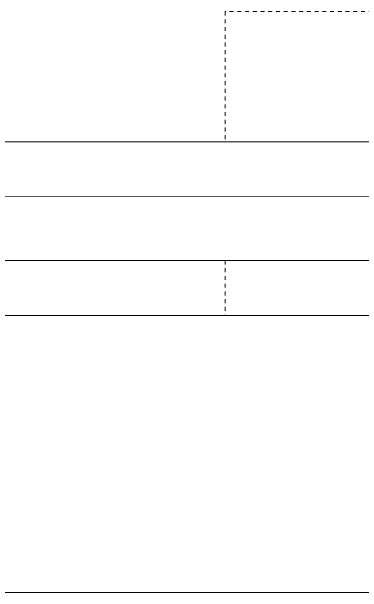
# Model space of a CAD drawing. Header units: inches. Extents: x -10 to 169, y -3 to 129.
# Drawn here: x 49.06 to 58.13, y 56.49 to 71.52 of the extents above; entities that cross this region are included whole.
import ezdxf

# ---------------------------------------------------------------- set-up
doc = ezdxf.new("R2010")
doc.units = ezdxf.units.IN
doc.linetypes.add('HIDDEN', pattern=[1.905, 1.27, -0.635])
doc.layers.add('ZANO_R', color=7, linetype='Continuous', lineweight=0)
doc.layers.add('ZANO_R_przerywana', color=250, linetype='HIDDEN', lineweight=0)

msp = doc.modelspace()

# ---------------------------------------------------------------- linework, layer by layer
at = {"layer": 'ZANO_R'}
for p, q in [((-1.90812, 68.14929), (68.17062, 68.14929)), ((68.56432, 66.72913), (-2.30182, 66.77396)), ((68.17062, 65.07802), (-1.90812, 65.07802)), ((-1.90812, 63.65861), (68.17062, 63.65861)), ((68.2331, 56.49193), (-1.9706, 56.49193))]:
    msp.add_line(p, q, dxfattribs=at)
at = {"layer": 'ZANO_R_przerywana', "ltscale": 0.05}
for p, q in [((66.39897, 71.51984), (54.58794, 71.51984)), ((54.58794, 71.51984), (54.58794, 68.14929)), ((54.58794, 65.07802), (54.58794, 63.65861))]:
    msp.add_line(p, q, dxfattribs=at)

doc.saveas('drawing.dxf')
